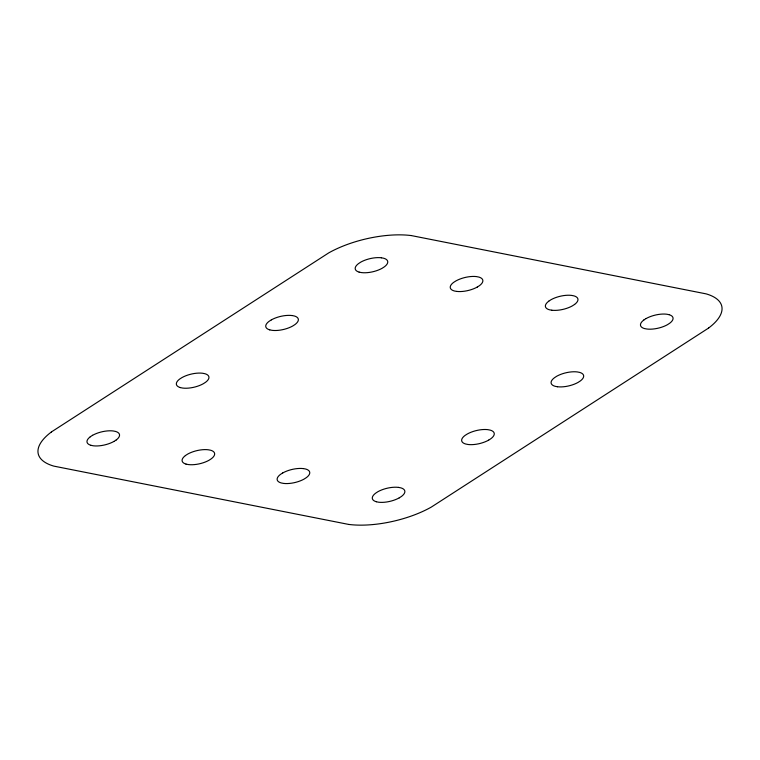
<?xml version="1.0" encoding="UTF-8"?>
<svg xmlns="http://www.w3.org/2000/svg" width="760" height="760" viewBox="0 0 760 760"><rect width="100%" height="100%" fill="white"/><g stroke="black" fill="none" stroke-linecap="round" stroke-linejoin="round"><path stroke-width="1.14" d="M51.357 431.974L328.709 252.899A66.68 26.799 -13.4 0 1 411.036 235.543M90.269 436.781L92.549 435.299M116.204 439.983L113.924 441.455M185.373 455.582L187.653 454.109A16.672 6.697 -13.4 0 1 208.259 449.777L210.672 450.243A16.672 6.697 -13.4 0 1 211.299 458.784L209.019 460.265A16.672 6.697 -13.4 0 1 188.47 464.578L186 464.123M548.692 301.216L550.971 299.734A16.672 6.697 -13.4 0 1 571.577 295.402L573.99 295.877A16.672 6.697 -13.4 0 1 574.617 304.418M574.626 304.418L572.346 305.89A16.672 6.697 -13.4 0 1 551.788 310.213M643.796 320.017L646.076 318.544M708.643 328.026L431.291 507.1A66.68 26.799 -13.4 0 1 348.963 524.457M271.358 319.856L269.078 321.328A16.672 6.697 -13.4 0 0 269.743 329.868M477.233 287.08L479.522 285.608A16.672 6.697 -13.4 0 0 478.885 277.077L476.453 276.592A16.672 6.697 -13.4 0 0 455.895 280.944L453.587 282.406A16.663 6.697 -13.4 0 0 454.224 290.947L456.655 291.431M282.758 472.919L280.478 474.392A16.672 6.697 -13.4 0 0 281.143 482.933L283.547 483.408A16.672 6.697 -13.4 0 0 304.123 479.066L306.413 477.594A16.672 6.697 -13.4 0 0 305.776 469.053L303.354 468.568M488.642 440.144L490.922 438.672A16.672 6.697 -13.4 0 0 490.286 430.141L487.863 429.656A16.672 6.697 -13.4 0 0 467.295 433.998L464.987 435.47A16.672 6.697 -13.4 0 0 465.633 444.001L468.055 444.495A16.672 6.697 -13.4 0 0 488.651 440.135M399.237 497.876L401.517 496.403A16.672 6.697 -13.4 0 0 400.881 487.863L398.459 487.378M411.055 235.524L706.097 293.863A66.68 26.799 -13.4 0 1 708.614 328.016M381.358 257.783L383.781 258.267A16.672 6.697 -13.4 0 1 384.408 266.798L382.137 268.28A16.672 6.697 -13.4 0 1 361.57 272.602L359.119 272.137M551.76 310.232L549.328 309.757A16.672 6.697 -13.4 0 1 548.748 301.207M291.945 315.505L294.376 315.989A16.672 6.697 -13.4 0 1 295.013 324.529L292.733 326.002A16.672 6.697 -13.4 0 1 272.147 330.344L269.714 329.868M557.46 386.764L555.028 386.279A16.672 6.697 -13.4 0 1 554.448 377.739L556.672 376.266A16.672 6.697 -13.4 0 1 577.286 371.934L579.69 372.409A16.672 6.697 -13.4 0 1 580.327 380.95L578.047 382.423A16.672 6.697 -13.4 0 1 557.489 386.745M348.945 524.476L53.903 466.137A66.68 26.799 -13.4 0 1 51.386 431.984M669.104 314.678L666.672 314.203A16.672 6.697 -13.4 0 0 646.105 318.554M180.3 387.59L182.732 388.075A16.672 6.697 -13.4 0 0 203.338 383.714L205.608 382.251A16.672 6.697 -13.4 0 0 204.962 373.72L202.54 373.236A16.672 6.697 -13.4 0 0 181.972 377.587L179.673 379.05A16.672 6.697 -13.4 0 0 180.357 387.581M376.219 501.733L378.651 502.217A16.672 6.697 -13.4 0 0 399.247 497.857M90.905 445.322L93.337 445.797A16.672 6.697 -13.4 0 0 113.933 441.436M116.194 439.983A16.672 6.697 -13.4 0 0 115.567 431.442L113.145 430.958A16.672 6.697 -13.4 0 0 92.578 435.309M90.953 445.303A16.672 6.697 -13.4 0 1 90.316 436.772M186.057 464.103A16.672 6.697 -13.4 0 1 185.43 455.572M282.767 472.938A16.672 6.697 -13.4 0 1 303.335 468.597M376.266 501.723A16.672 6.697 -13.4 0 1 375.63 493.192L377.862 491.72A16.672 6.697 -13.4 0 1 398.468 487.388M271.367 319.874A16.672 6.697 -13.4 0 1 291.945 315.533M477.251 287.062A16.672 6.697 -13.4 0 1 456.684 291.403M359.166 272.127A16.672 6.697 -13.4 0 1 358.53 263.596L360.762 262.124A16.672 6.697 -13.4 0 1 381.368 257.792M669.094 314.688A16.672 6.697 -13.4 0 1 669.721 323.219L667.451 324.7A16.672 6.697 -13.4 0 1 646.893 329.023L644.433 328.558A16.672 6.697 -13.4 0 1 643.843 320.007"/></g></svg>
